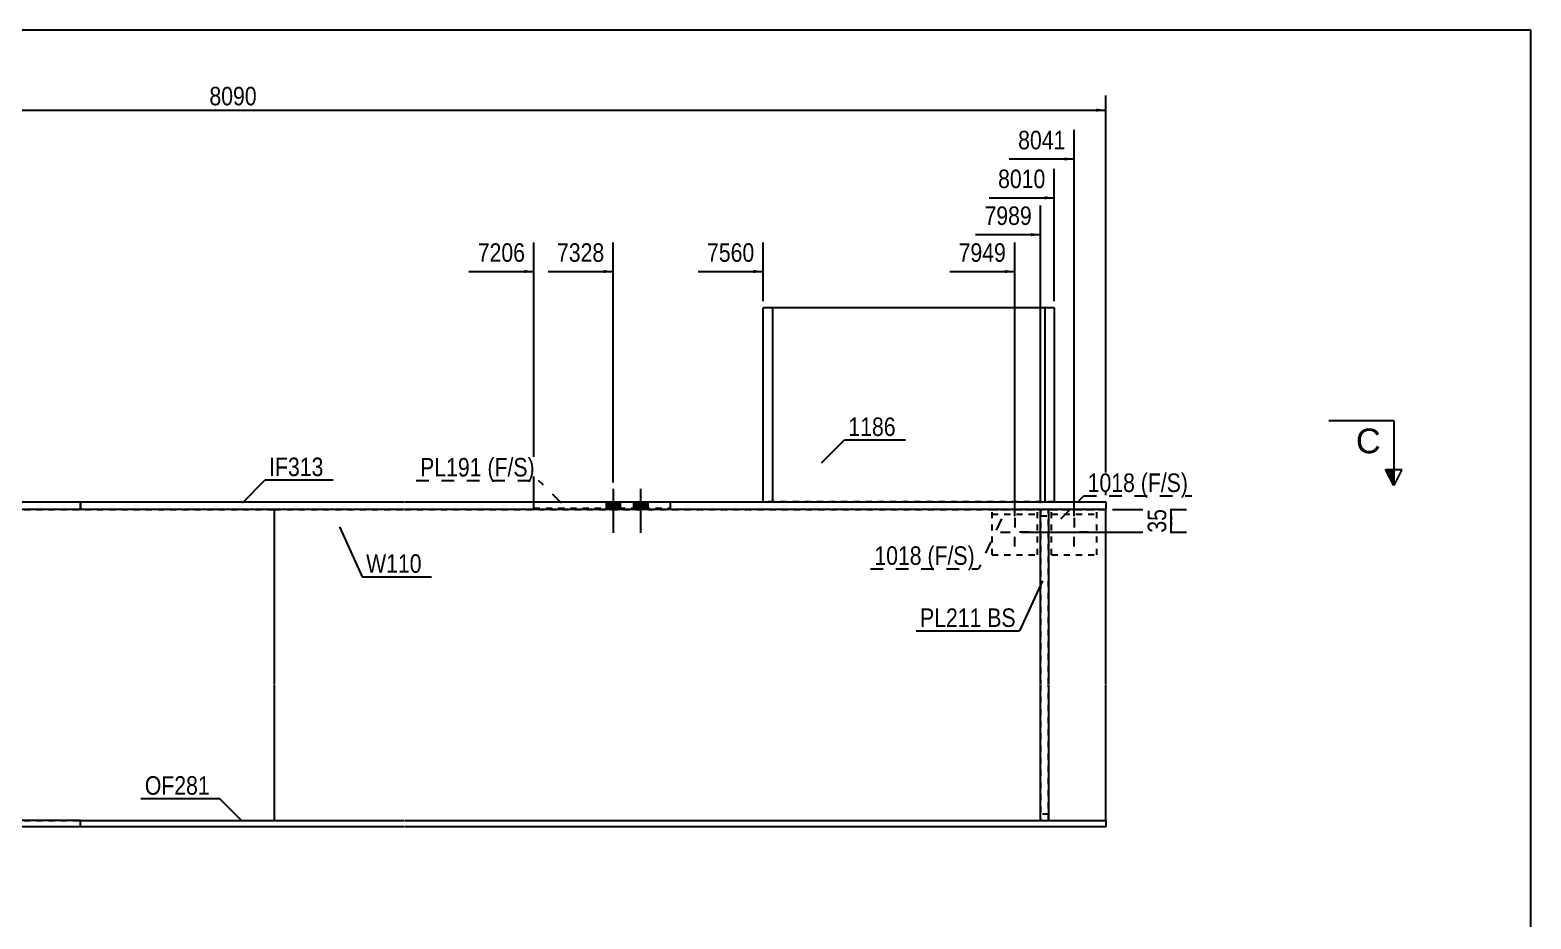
# Model space of a CAD drawing. Header units: millimetres. Extents: x 2 to 405, y 5 to 282.
# Drawn here: x 172.9 to 405, y 144.5 to 282 of the extents above; entities that cross this region are included whole.
import ezdxf

# ---------------------------------------------------------------- set-up
doc = ezdxf.new("R2010")
doc.units = ezdxf.units.MM
doc.linetypes.add('DXK_LINE_DOT1', pattern=[1.8814, 0.9407, -0.9407])
doc.linetypes.add('DXK_LINE_DOT2', pattern=[3.9198, 1.9599, -1.9599])
doc.styles.add('Arial', font='ARIAL.TTF', dxfattribs={"height": 0.2})
doc.styles.add('Arial Narrow', font='ARIALN.TTF', dxfattribs={"height": 0.2})

# ---------------------------------------------------------------- blocks, each defined once
blk = doc.blocks.new('Unknown-627311837-4793')
at = {"color": 5, "linetype": 'Continuous'}
for p, q in [((405, 282), (5, 282)), ((405, 5), (405, 282))]:
    blk.add_line(p, q, dxfattribs=at)
blk = doc.blocks.new('Part-627311837-3809 - 3793')
at = {"color": 2, "linetype": 'Continuous'}
for p, q in [((286.29, 209.04), (286.29, 239.04)), ((331.29, 239.04), (286.29, 239.04)), ((287.75, 239.04), (287.75, 209.04)), ((329.83, 239.04), (329.83, 209.04)), ((331.29, 239.04), (331.29, 209.04))]:
    blk.add_line(p, q, dxfattribs=at)
at = {"color": 7, "linetype": 'DXK_LINE_DOT1'}
blk.add_line((331.29, 209.04), (286.29, 209.04), dxfattribs=at)
blk = doc.blocks.new('Part-627311837-3810 - 3793')
at = {"color": 2, "linetype": 'Continuous'}
for p, q in [((69.35, 158.74), (69.35, 159.74)), ((99.45, 159.74), (69.35, 159.74)), ((99.45, 158.74), (69.35, 158.74)), ((160.64, 159.74), (99.55, 159.74)), ((160.64, 158.74), (99.55, 158.74)), ((180.74, 159.74), (160.74, 159.74)), ((180.74, 158.74), (160.74, 158.74)), ((180.74, 158.74), (180.74, 159.74))]:
    blk.add_line(p, q, dxfattribs=at)
blk = doc.blocks.new('Part-627311837-3811 - 3793')
at = {"color": 2, "linetype": 'Continuous'}
for p, q in [((180.74, 158.74), (180.74, 159.74)), ((180.74, 159.74), (230.74, 159.74)), ((230.74, 158.74), (180.74, 158.74)), ((230.84, 159.74), (339.29, 159.74)), ((339.29, 158.74), (230.84, 158.74)), ((339.29, 159.74), (339.29, 158.74))]:
    blk.add_line(p, q, dxfattribs=at)
blk = doc.blocks.new('Part-627311837-3814 - 3793')
at = {"color": 2, "linetype": 'Continuous'}
for p, q in [((210.74, 180.84), (210.74, 207.84)), ((339.29, 180.84), (339.29, 207.84)), ((210.74, 159.74), (210.74, 180.74)), ((339.29, 159.74), (339.29, 180.74))]:
    blk.add_line(p, q, dxfattribs=at)
at = {"color": 7, "linetype": 'DXK_LINE_DOT1'}
for p, q in [((210.74, 207.84), (230.74, 207.84)), ((230.84, 207.84), (339.29, 207.84)), ((210.74, 159.74), (230.74, 159.74)), ((230.84, 159.74), (339.29, 159.74))]:
    blk.add_line(p, q, dxfattribs=at)
blk = doc.blocks.new('Part-627311837-3815 - 3793')
at = {"color": 2, "linetype": 'Continuous'}
for p, q in [((69.35, 207.84), (69.35, 209.04)), ((69.35, 209.04), (99.45, 209.04)), ((99.55, 209.04), (160.64, 209.04)), ((160.74, 209.04), (180.74, 209.04)), ((180.74, 209.04), (180.74, 207.84)), ((99.45, 207.84), (69.35, 207.84)), ((160.64, 207.84), (99.55, 207.84)), ((180.74, 207.84), (160.74, 207.84))]:
    blk.add_line(p, q, dxfattribs=at)
blk = doc.blocks.new('Part-627311837-3816 - 3793')
at = {"color": 2, "linetype": 'Continuous'}
for p, q in [((180.74, 209.04), (230.74, 209.04)), ((180.74, 207.84), (180.74, 209.04)), ((230.84, 209.04), (339.29, 209.04)), ((339.29, 209.04), (339.29, 207.84)), ((230.74, 207.84), (180.74, 207.84)), ((339.29, 207.84), (230.84, 207.84))]:
    blk.add_line(p, q, dxfattribs=at)
blk = doc.blocks.new('Part-627311837-3820 - 3793')
at = {"color": 7, "linetype": 'DXK_LINE_DOT1'}
for p, q in [((321.69, 200.84), (321.69, 207.84)), ((321.69, 207.84), (328.69, 207.84)), ((321.69, 207.14), (328.69, 207.14)), ((328.69, 200.84), (328.69, 207.84)), ((321.69, 200.84), (328.69, 200.84))]:
    blk.add_line(p, q, dxfattribs=at)
blk = doc.blocks.new('Part-627311837-3821 - 3793')
at = {"color": 7, "linetype": 'DXK_LINE_DOT1'}
for p, q in [((330.89, 200.84), (330.89, 207.84)), ((330.89, 207.84), (337.89, 207.84)), ((330.89, 207.14), (337.89, 207.14)), ((337.89, 200.84), (337.89, 207.84)), ((330.89, 200.84), (337.89, 200.84))]:
    blk.add_line(p, q, dxfattribs=at)
blk = doc.blocks.new('Part-627311837-3828 - 3793')
at = {"color": 2, "linetype": 'Continuous'}
for p, q in [((329.19, 180.84), (329.19, 207.84)), ((330.39, 207.84), (330.39, 180.84)), ((329.19, 159.74), (329.19, 180.74)), ((330.39, 180.74), (330.39, 159.74))]:
    blk.add_line(p, q, dxfattribs=at)
at = {"color": 7, "linetype": 'DXK_LINE_DOT1'}
for p, q in [((329.19, 206.84), (330.39, 206.84)), ((330.39, 160.74), (329.19, 160.74))]:
    blk.add_line(p, q, dxfattribs=at)
blk = doc.blocks.new('Part-627311837-3831 - 3793')
at = {"color": 7, "linetype": 'DXK_LINE_DOT1'}
for p, q in [((329.19, 207.84), (329.19, 180.84)), ((330.39, 180.84), (330.39, 207.84)), ((329.19, 180.74), (329.19, 159.74)), ((330.39, 159.74), (330.39, 180.74))]:
    blk.add_line(p, q, dxfattribs=at)
blk = doc.blocks.new('Bolt-627311837-3841 - 3793')
at = {"linetype": 'Continuous'}
for points in [[(262, 208.04), (264.2, 208.04), (264.2, 209.04), (262, 209.04)], [(266.24, 208.04), (268.44, 208.04), (268.44, 209.04), (266.24, 209.04)]]:
    blk.add_hatch(color=3, dxfattribs=at).paths.add_polyline_path(points)
at = {"color": 3, "linetype": 'Continuous'}
for p, q in [((262, 209.04), (262, 208.04)), ((263.1, 211.04), (263.1, 204.24)), ((264.2, 209.04), (264.2, 208.04)), ((266.24, 209.04), (266.24, 208.04)), ((267.34, 211.04), (267.34, 204.24)), ((268.44, 209.04), (268.44, 208.04))]:
    blk.add_line(p, q, dxfattribs=at)
blk = doc.blocks.new('Part-627311837-3835 - 3793')
at = {"color": 7, "linetype": 'DXK_LINE_DOT1'}
for p, q in [((250.84, 208.04), (250.84, 209.04)), ((250.84, 209.04), (271.94, 209.04)), ((266.99, 209.04), (266.99, 208.04)), ((271.94, 208.04), (271.94, 209.04)), ((250.84, 208.04), (271.94, 208.04))]:
    blk.add_line(p, q, dxfattribs=at)
blk = doc.blocks.new('Part-627311837-3836 - 3793')
at = {"color": 2, "linetype": 'Continuous'}
for p, q in [((69.35, 180.84), (69.35, 207.84)), ((210.74, 180.84), (210.74, 207.84)), ((69.35, 159.74), (69.35, 180.74)), ((210.74, 159.74), (210.74, 180.74))]:
    blk.add_line(p, q, dxfattribs=at)
at = {"color": 7, "linetype": 'DXK_LINE_DOT1'}
for p, q in [((69.35, 207.84), (78.25, 207.84)), ((79.45, 207.84), (99.45, 207.84)), ((99.55, 207.84), (160.64, 207.84)), ((160.74, 207.84), (210.74, 207.84)), ((69.35, 159.74), (78.25, 159.74)), ((79.45, 159.74), (99.45, 159.74)), ((99.55, 159.74), (160.64, 159.74)), ((160.74, 159.74), (210.74, 159.74))]:
    blk.add_line(p, q, dxfattribs=at)
blk = doc.blocks.new('Bolt-627311837-3838 - 3793')
at = {"color": 3, "linetype": 'Continuous'}
for p, q in [((322.99, 204.34), (324.46, 204.34)), ((325.19, 206.54), (325.19, 205.08)), ((327.39, 204.34), (325.93, 204.34)), ((325.19, 202.14), (325.19, 203.61))]:
    blk.add_line(p, q, dxfattribs=at)
blk = doc.blocks.new('Bolt-627311837-3839 - 3793')
at = {"color": 3, "linetype": 'Continuous'}
for p, q in [((332.19, 204.34), (333.66, 204.34)), ((334.39, 206.54), (334.39, 205.08)), ((336.59, 204.34), (335.13, 204.34)), ((334.39, 202.14), (334.39, 203.61))]:
    blk.add_line(p, q, dxfattribs=at)
blk = doc.blocks.new('StraightDimension-627311837-7059 - 3793')
at = {"linetype": 'Continuous'}
blk.add_hatch(color=7, dxfattribs=at).paths.add_polyline_path([(249.34, 244.9), (250.84, 244.65), (249.34, 244.4)])
at = {"color": 7, "linetype": 'Continuous'}
for p, q in [((250.84, 209.04), (250.84, 249.15)), ((240.78, 244.65), (250.84, 244.65))]:
    blk.add_line(p, q, dxfattribs=at)
at = {"color": 0}
blk.add_wipeout([(250.07, 245.55), (250.07, 249.75), (241.56, 249.75), (241.56, 245.55)], dxfattribs=at)
at = {"color": 3, "style": 'Arial Narrow'}
blk.add_text('7206', height=2.863, dxfattribs=at).set_placement((242.16, 246.15))
blk = doc.blocks.new('StraightDimension-627311837-7055 - 3793')
at = {"linetype": 'Continuous'}
blk.add_hatch(color=7, dxfattribs=at).paths.add_polyline_path([(327.69, 250.6), (329.19, 250.35), (327.69, 250.1)])
at = {"color": 7, "linetype": 'Continuous'}
for p, q in [((329.19, 208.84), (329.19, 254.85)), ((319.13, 250.35), (329.19, 250.35))]:
    blk.add_line(p, q, dxfattribs=at)
at = {"color": 0}
blk.add_wipeout([(328.42, 251.25), (328.42, 255.45), (319.91, 255.45), (319.91, 251.25)], dxfattribs=at)
at = {"color": 3, "style": 'Arial Narrow'}
blk.add_text('7989', height=2.863, dxfattribs=at).set_placement((320.51, 251.85))
blk = doc.blocks.new('StraightDimension-627311837-7053 - 3793')
at = {"linetype": 'Continuous'}
blk.add_hatch(color=7, dxfattribs=at).paths.add_polyline_path([(332.89, 262.3), (334.39, 262.05), (332.89, 261.8)])
at = {"color": 7, "linetype": 'Continuous'}
for p, q in [((334.39, 206.81), (334.39, 266.55)), ((324.33, 262.05), (334.39, 262.05))]:
    blk.add_line(p, q, dxfattribs=at)
at = {"color": 0}
blk.add_wipeout([(333.62, 262.95), (333.62, 267.15), (325.11, 267.15), (325.11, 262.95)], dxfattribs=at)
at = {"color": 3, "style": 'Arial Narrow'}
blk.add_text('8041', height=2.863, dxfattribs=at).set_placement((325.71, 263.55))
blk = doc.blocks.new('StraightDimension-627311837-7656 - 3793')
at = {"linetype": 'Continuous'}
for points in [[(349.1, 206.34), (349.35, 207.84), (349.6, 206.34)], [(349.6, 205.84), (349.35, 204.34), (349.1, 205.84)]]:
    blk.add_hatch(color=7, dxfattribs=at).paths.add_polyline_path(points)
at = {"color": 7, "linetype": 'Continuous'}
for p, q in [((340.29, 207.84), (351.75, 207.84)), ((349.35, 204.34), (349.35, 207.84)), ((326.19, 204.34), (351.75, 204.34))]:
    blk.add_line(p, q, dxfattribs=at)
at = {"color": 0}
blk.add_wipeout([(349.2, 208.52), (345, 208.52), (345, 203.66), (349.2, 203.66)], dxfattribs=at)
at = {"color": 3, "style": 'Arial Narrow'}
blk.add_text('35', height=2.863, rotation=90.0002, dxfattribs=at).set_placement((348.6, 204.26))
blk = doc.blocks.new('StraightDimension-627311837-7054 - 3793')
at = {"linetype": 'Continuous'}
blk.add_hatch(color=7, dxfattribs=at).paths.add_polyline_path([(329.79, 256.3), (331.29, 256.05), (329.79, 255.8)])
at = {"color": 7, "linetype": 'Continuous'}
for p, q in [((331.29, 240.04), (331.29, 260.55)), ((321.23, 256.05), (331.29, 256.05))]:
    blk.add_line(p, q, dxfattribs=at)
at = {"color": 0}
blk.add_wipeout([(330.52, 256.95), (330.52, 261.15), (322.01, 261.15), (322.01, 256.95)], dxfattribs=at)
at = {"color": 3, "style": 'Arial Narrow'}
blk.add_text('8010', height=2.863, dxfattribs=at).set_placement((322.61, 257.55))
blk = doc.blocks.new('StraightDimension-627311837-4897 - 3793')
at = {"linetype": 'Continuous'}
blk.add_hatch(color=7, dxfattribs=at).paths.add_polyline_path([(337.79, 269.85), (339.29, 269.6), (337.79, 269.35)])
at = {"color": 7, "linetype": 'Continuous'}
for p, q in [((339.29, 210.04), (339.29, 271.85)), ((69.35, 269.6), (339.29, 269.6))]:
    blk.add_line(p, q, dxfattribs=at)
at = {"color": 0}
blk.add_wipeout([(208.58, 269.75), (208.58, 273.95), (200.07, 273.95), (200.07, 269.75)], dxfattribs=at)
at = {"color": 3, "style": 'Arial Narrow'}
blk.add_text('8090', height=2.863, dxfattribs=at).set_placement((200.67, 270.35))
blk = doc.blocks.new('StraightDimension-627311837-7057 - 3793')
at = {"linetype": 'Continuous'}
blk.add_hatch(color=7, dxfattribs=at).paths.add_polyline_path([(284.79, 244.9), (286.29, 244.65), (284.79, 244.4)])
at = {"color": 7, "linetype": 'Continuous'}
for p, q in [((286.29, 240.04), (286.29, 249.15)), ((276.23, 244.65), (286.29, 244.65))]:
    blk.add_line(p, q, dxfattribs=at)
at = {"color": 0}
blk.add_wipeout([(285.52, 245.55), (285.52, 249.75), (277.01, 249.75), (277.01, 245.55)], dxfattribs=at)
at = {"color": 3, "style": 'Arial Narrow'}
blk.add_text('7560', height=2.863, dxfattribs=at).set_placement((277.61, 246.15))
blk = doc.blocks.new('StraightDimension-627311837-7056 - 3793')
at = {"linetype": 'Continuous'}
blk.add_hatch(color=7, dxfattribs=at).paths.add_polyline_path([(323.69, 244.9), (325.19, 244.65), (323.69, 244.4)])
at = {"color": 7, "linetype": 'Continuous'}
for p, q in [((325.19, 206.81), (325.19, 249.15)), ((315.13, 244.65), (325.19, 244.65))]:
    blk.add_line(p, q, dxfattribs=at)
at = {"color": 0}
blk.add_wipeout([(324.42, 245.55), (324.42, 249.75), (315.91, 249.75), (315.91, 245.55)], dxfattribs=at)
at = {"color": 3, "style": 'Arial Narrow'}
blk.add_text('7949', height=2.863, dxfattribs=at).set_placement((316.51, 246.15))
blk = doc.blocks.new('StraightDimension-627311837-7058 - 3793')
at = {"linetype": 'Continuous'}
blk.add_hatch(color=7, dxfattribs=at).paths.add_polyline_path([(261.6, 244.9), (263.1, 244.65), (261.6, 244.4)])
at = {"color": 7, "linetype": 'Continuous'}
for p, q in [((263.1, 212.04), (263.1, 249.15)), ((253.03, 244.65), (263.1, 244.65))]:
    blk.add_line(p, q, dxfattribs=at)
at = {"color": 0}
blk.add_wipeout([(262.32, 245.55), (262.32, 249.75), (253.81, 249.75), (253.81, 245.55)], dxfattribs=at)
at = {"color": 3, "style": 'Arial Narrow'}
blk.add_text('7328', height=2.863, dxfattribs=at).set_placement((254.41, 246.15))
blk = doc.blocks.new('Mark-627311837-5827 - 3793')
at = {"color": 0}
blk.add_wipeout([(306.77, 219.21), (306.77, 222.21), (299.46, 222.21), (299.46, 219.21)], dxfattribs=at)
blk.add_wipeout([(306.77, 219.21), (306.77, 222.21), (299.46, 222.21), (299.46, 219.21)], dxfattribs=at)
at = {"color": 7, "linetype": 'Continuous'}
for p, q in [((295.32, 215.07), (298.86, 218.61)), ((298.86, 218.61), (308.27, 218.61))]:
    blk.add_line(p, q, dxfattribs=at)
at = {"color": 3, "style": 'Arial Narrow'}
blk.add_text('1186', height=2.863, dxfattribs=at).set_placement((299.46, 219.21))
blk = doc.blocks.new('Mark-627311837-5842 - 3793')
at = {"color": 0}
blk.add_wipeout([(218.31, 213.01), (218.31, 216.01), (209.9, 216.01), (209.9, 213.01)], dxfattribs=at)
blk.add_wipeout([(218.31, 213.01), (218.31, 216.01), (209.9, 216.01), (209.9, 213.01)], dxfattribs=at)
at = {"color": 7, "linetype": 'Continuous'}
for p, q in [((205.77, 208.88), (209.3, 212.41)), ((209.3, 212.41), (219.81, 212.41))]:
    blk.add_line(p, q, dxfattribs=at)
at = {"color": 3, "style": 'Arial Narrow'}
blk.add_text('IF313', height=2.863, dxfattribs=at).set_placement((209.9, 213.01))
blk = doc.blocks.new('Mark-627311837-5851 - 3793')
at = {"color": 0}
blk.add_wipeout([(343.77, 210.55), (343.77, 213.55), (336.46, 213.55), (336.46, 210.55)], dxfattribs=at)
blk.add_wipeout([(343.77, 210.55), (343.77, 213.55), (336.46, 213.55), (336.46, 210.55)], dxfattribs=at)
at = {"color": 7, "linetype": 'DXK_LINE_DOT2'}
blk.add_line((332.32, 206.41), (335.86, 209.95), dxfattribs=at)
at = {"color": 0}
blk.add_wipeout([(351.97, 210.55), (351.97, 213.55), (344.67, 213.55), (344.67, 210.55)], dxfattribs=at)
blk.add_wipeout([(351.97, 210.55), (351.97, 213.55), (344.67, 213.55), (344.67, 210.55)], dxfattribs=at)
at = {"color": 7, "linetype": 'DXK_LINE_DOT2'}
blk.add_line((335.86, 209.95), (352.57, 209.95), dxfattribs=at)
at = {"color": 3, "style": 'Arial Narrow'}
for s, p in [('(F/', (344.67, 210.55)), ('S)', (348.68, 210.55)), ('1018', (336.46, 210.55))]:
    blk.add_text(s, height=2.863, dxfattribs=at).set_placement(p)
blk = doc.blocks.new('MarkSet-627311837-5822 - 3793')
at = {"color": 0}
blk.add_wipeout([(320.04, 189.68), (320.04, 192.68), (310.54, 192.68), (310.54, 189.68)], dxfattribs=at)
blk.add_wipeout([(320.04, 189.68), (320.04, 192.68), (310.54, 192.68), (310.54, 189.68)], dxfattribs=at)
blk.add_wipeout([(325.33, 189.68), (325.33, 192.68), (320.94, 192.68), (320.94, 189.68)], dxfattribs=at)
blk.add_wipeout([(325.33, 189.68), (325.33, 192.68), (320.94, 192.68), (320.94, 189.68)], dxfattribs=at)
at = {"color": 7, "linetype": 'Continuous'}
for p in [(329.46, 196.81), (309.94, 189.08)]:
    blk.add_line(p, (325.93, 189.08), dxfattribs=at)
at = {"color": 3, "style": 'Arial Narrow'}
for s, p in [('PL211', (310.54, 189.68)), ('BS', (320.94, 189.68))]:
    blk.add_text(s, height=2.863, dxfattribs=at).set_placement(p)
blk = doc.blocks.new('Mark-627311837-5833 - 3793')
at = {"color": 7, "linetype": 'Continuous'}
blk.add_line((205.77, 159.6), (202.23, 163.13), dxfattribs=at)
at = {"color": 0}
blk.add_wipeout([(200.73, 163.73), (200.73, 166.73), (190.68, 166.73), (190.68, 163.73)], dxfattribs=at)
blk.add_wipeout([(200.73, 163.73), (200.73, 166.73), (190.68, 166.73), (190.68, 163.73)], dxfattribs=at)
at = {"color": 7, "linetype": 'Continuous'}
blk.add_line((190.08, 163.13), (202.23, 163.13), dxfattribs=at)
at = {"color": 3, "style": 'Arial Narrow'}
blk.add_text('OF281', height=2.863, dxfattribs=at).set_placement((190.68, 163.73))
blk = doc.blocks.new('Mark-627311837-5836 - 3793')
at = {"color": 0}
blk.add_wipeout([(233.49, 198.05), (233.49, 201.05), (224.9, 201.05), (224.9, 198.05)], dxfattribs=at)
blk.add_wipeout([(233.49, 198.05), (233.49, 201.05), (224.9, 201.05), (224.9, 198.05)], dxfattribs=at)
at = {"color": 7, "linetype": 'Continuous'}
for p, q in [((220.77, 205.18), (224.3, 197.45)), ((224.3, 197.45), (234.99, 197.45))]:
    blk.add_line(p, q, dxfattribs=at)
at = {"color": 3, "style": 'Arial Narrow'}
blk.add_text('W110', height=2.863, dxfattribs=at).set_placement((224.9, 198.05))
blk = doc.blocks.new('Mark-627311837-5848 - 3793')
at = {"color": 0}
blk.add_wipeout([(310.79, 199.28), (310.79, 202.28), (303.48, 202.28), (303.48, 199.28)], dxfattribs=at)
blk.add_wipeout([(310.79, 199.28), (310.79, 202.28), (303.48, 202.28), (303.48, 199.28)], dxfattribs=at)
blk.add_wipeout([(318.99, 199.28), (318.99, 202.28), (311.69, 202.28), (311.69, 199.28)], dxfattribs=at)
blk.add_wipeout([(318.99, 199.28), (318.99, 202.28), (311.69, 202.28), (311.69, 199.28)], dxfattribs=at)
at = {"color": 7, "linetype": 'DXK_LINE_DOT2'}
for p in [(323.12, 206.41), (302.88, 198.68)]:
    blk.add_line(p, (319.59, 198.68), dxfattribs=at)
at = {"color": 3, "style": 'Arial Narrow'}
for s, p in [('1018', (303.48, 199.28)), ('(F/', (311.69, 199.28)), ('S)', (315.7, 199.28))]:
    blk.add_text(s, height=2.863, dxfattribs=at).set_placement(p)
blk = doc.blocks.new('Mark-627311837-5857 - 3793')
at = {"color": 0}
blk.add_wipeout([(242.76, 212.95), (242.76, 215.95), (233.25, 215.95), (233.25, 212.95)], dxfattribs=at)
blk.add_wipeout([(242.76, 212.95), (242.76, 215.95), (233.25, 215.95), (233.25, 212.95)], dxfattribs=at)
blk.add_wipeout([(250.96, 212.95), (250.96, 215.95), (243.66, 215.95), (243.66, 212.95)], dxfattribs=at)
blk.add_wipeout([(250.96, 212.95), (250.96, 215.95), (243.66, 215.95), (243.66, 212.95)], dxfattribs=at)
at = {"color": 7, "linetype": 'DXK_LINE_DOT2'}
for p in [(232.65, 212.35), (255.09, 208.81)]:
    blk.add_line(p, (251.56, 212.35), dxfattribs=at)
at = {"color": 3, "style": 'Arial Narrow'}
for s, p in [('PL191', (233.25, 212.95)), ('(F/', (243.66, 212.95)), ('S)', (247.67, 212.95))]:
    blk.add_text(s, height=2.863, dxfattribs=at).set_placement(p)
blk = doc.blocks.new('SectionMark-627311837-5933 - 3793')
at = {"linetype": 'Continuous'}
blk.add_hatch(color=30, dxfattribs=at).paths.add_polyline_path([(382.52, 214.04), (383.77, 214.04), (383.77, 211.54)])
at = {"color": 30, "linetype": 'Continuous'}
for p, q in [((383.77, 221.54), (383.77, 211.54)), ((382.52, 214.04), (385.02, 214.04)), ((383.77, 211.54), (382.52, 214.04)), ((385.02, 214.04), (383.77, 211.54))]:
    blk.add_line(p, q, dxfattribs=at)
at = {"color": 0, "linetype": 'Continuous'}
blk.add_wipeout([(381.77, 216.54), (381.77, 220.54), (377.92, 220.54), (377.92, 216.54)], dxfattribs=at)
at = {"color": 30, "linetype": 'Continuous'}
blk.add_line((383.77, 221.54), (373.77, 221.54), dxfattribs=at)
at = {"color": 96, "linetype": 'Continuous', "style": 'Arial'}
blk.add_text('C', height=3.82, dxfattribs=at).set_placement((377.92, 216.54))

msp = doc.modelspace()

# ---------------------------------------------------------------- block references
for name in ['Unknown-627311837-4793', 'Part-627311837-3809 - 3793', 'Part-627311837-3815 - 3793', 'Part-627311837-3816 - 3793', 'Part-627311837-3835 - 3793', 'Bolt-627311837-3841 - 3793', 'Part-627311837-3836 - 3793', 'Part-627311837-3814 - 3793', 'Part-627311837-3820 - 3793', 'Part-627311837-3828 - 3793', 'Part-627311837-3831 - 3793', 'Part-627311837-3821 - 3793', 'Bolt-627311837-3838 - 3793', 'Bolt-627311837-3839 - 3793', 'Part-627311837-3810 - 3793', 'Part-627311837-3811 - 3793']:
    msp.add_blockref(name, (0, 0))

# ---------------------------------------------------------------- next in the draw order: block references
for name in ['StraightDimension-627311837-7055 - 3793', 'StraightDimension-627311837-7059 - 3793', 'Mark-627311837-5836 - 3793', 'MarkSet-627311837-5822 - 3793', 'Mark-627311837-5833 - 3793']:
    msp.add_blockref(name, (0, 0))

# ---------------------------------------------------------------- next in the draw order: block references
msp.add_blockref('StraightDimension-627311837-7053 - 3793', (0, 0))

# ---------------------------------------------------------------- next in the draw order: block references
for name in ['StraightDimension-627311837-7054 - 3793', 'StraightDimension-627311837-7656 - 3793']:
    msp.add_blockref(name, (0, 0))

# ---------------------------------------------------------------- next in the draw order: block references
msp.add_blockref('StraightDimension-627311837-4897 - 3793', (0, 0))

# ---------------------------------------------------------------- next in the draw order: block references
for name in ['StraightDimension-627311837-7058 - 3793', 'StraightDimension-627311837-7057 - 3793', 'StraightDimension-627311837-7056 - 3793', 'Mark-627311837-5827 - 3793', 'Mark-627311837-5842 - 3793', 'Mark-627311837-5851 - 3793']:
    msp.add_blockref(name, (0, 0))

# ---------------------------------------------------------------- next in the draw order: block references
for name in ['Mark-627311837-5857 - 3793', 'Mark-627311837-5848 - 3793']:
    msp.add_blockref(name, (0, 0))

# ---------------------------------------------------------------- next in the draw order: block references
msp.add_blockref('SectionMark-627311837-5933 - 3793', (0, 0))

doc.saveas('drawing.dxf')
